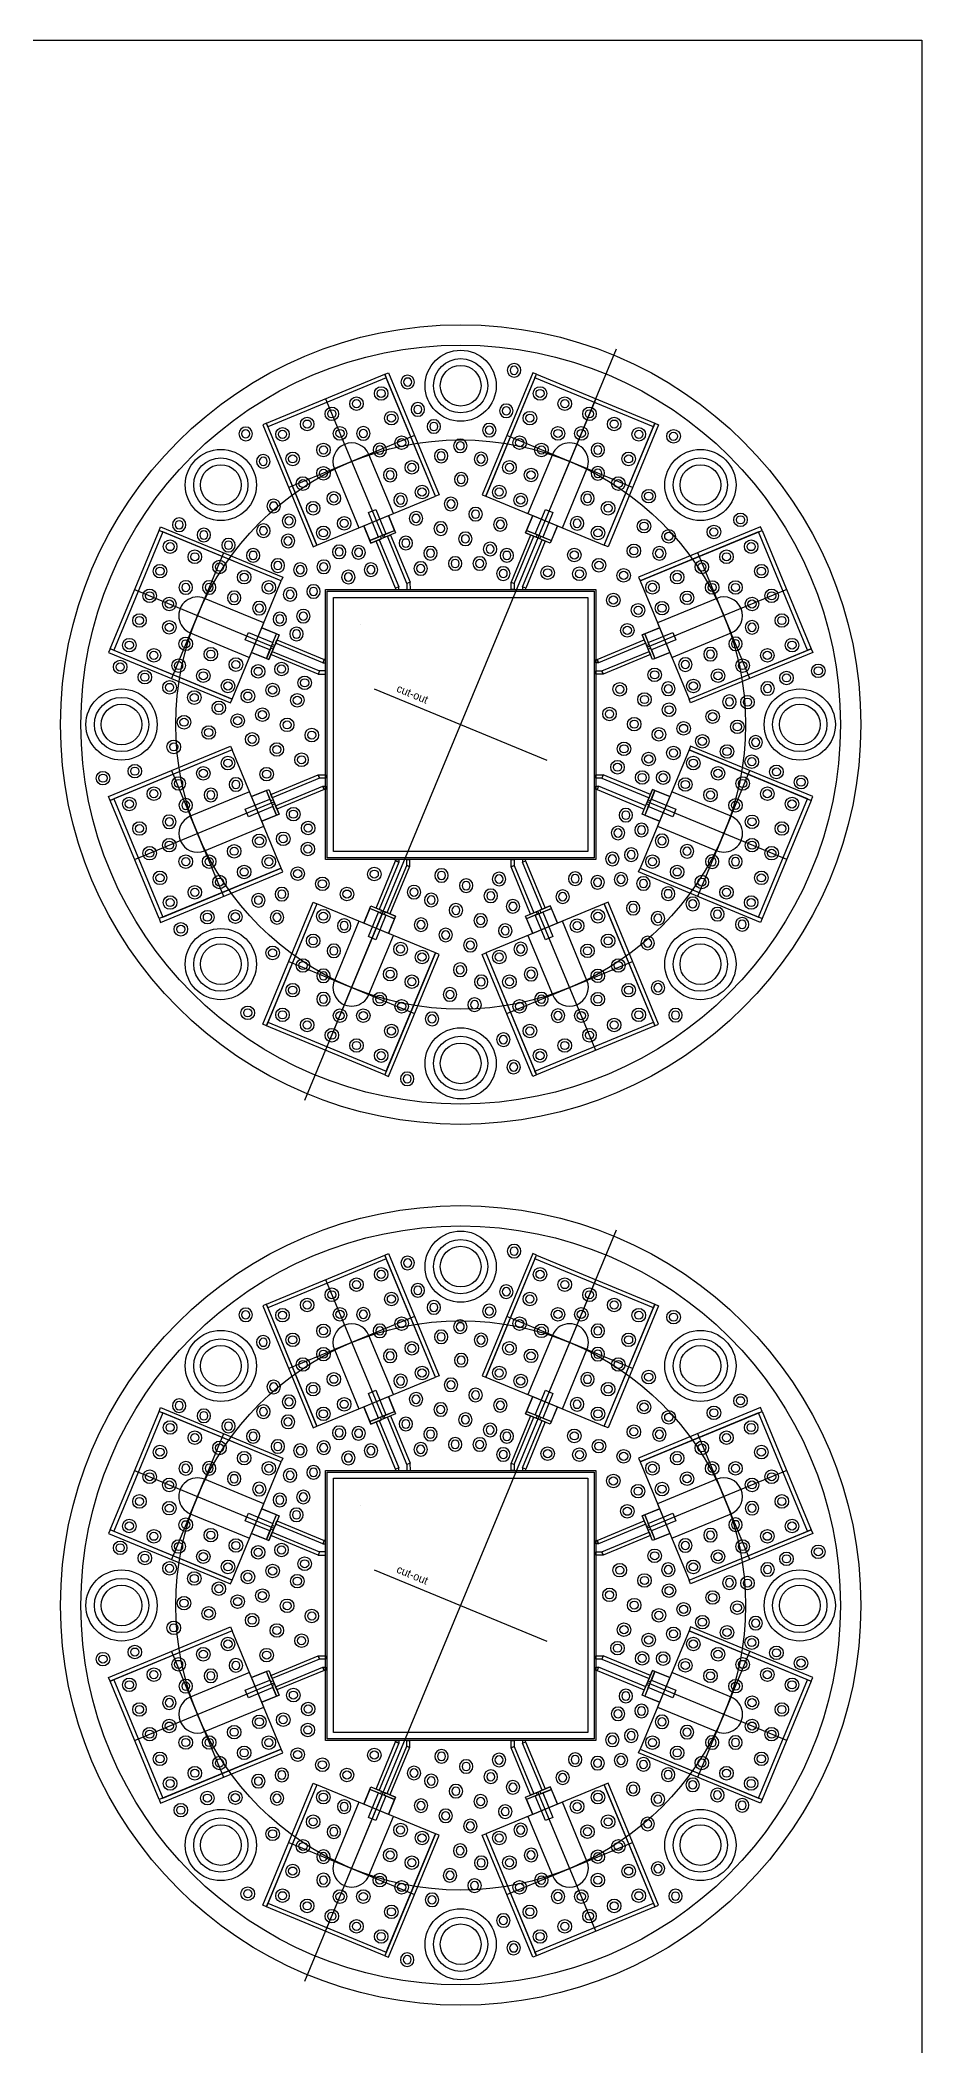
# Model space of a CAD drawing. Header units: inches. Extents: x -5.7 to 21.7, y 0 to 16.
# Drawn here: x 14.965 to 16.265, y 13.038 to 15.998 of the extents above; entities that cross this region are included whole.
import ezdxf

# ---------------------------------------------------------------- set-up
doc = ezdxf.new("R2010")
doc.units = ezdxf.units.IN
doc.header["$MEASUREMENT"] = 0
doc.layers.get('0').update_dxf_attribs({"linetype": 'CONTINUOUS'})
for name, color, linetype in [('BACKMETALIZENEGATIVE', 7, 'CONTINUOUS'), ('COMMENTS', 11, 'CONTINUOUS'), ('frame', 7, 'CONTINUOUS'), ('FRONTMETALLIZE', 90, 'CONTINUOUS'), ('HOLES', 1, 'CONTINUOUS'), ('RECESSES', 212, 'CONTINUOUS'), ('VIA', 4, 'CONTINUOUS')]:
    doc.layers.add(name, color=color, linetype=linetype)

# ---------------------------------------------------------------- blocks, each defined once
blk = doc.blocks.new('VIA012')
at = {"layer": 'COMMENTS'}
blk.add_circle((0, 0), 0.01, dxfattribs=at)
at = {"layer": 'VIA'}
blk.add_circle((0, 0), 0.006, dxfattribs=at)
blk = doc.blocks.new('octobox 1 chip')
at = {"layer": 'BACKMETALIZENEGATIVE'}
for centre in [(-0.1424, 0.1145), (-0.496, -0.032), (0.2111, -0.032), (-0.6424, -0.3855), (0.3576, -0.3855), (-0.496, -0.7391), (0.2111, -0.7391), (-0.1424, -0.8855)]:
    blk.add_circle(centre, 0.04, dxfattribs=at)
at = {"layer": 'COMMENTS'}
for p, q in [((-0.3416, 0.0953), (-0.2564, -0.1102)), ((0.0567, 0.0953), (-0.0284, -0.1102)), ((-0.2104, 0.0409), (-0.3959, -0.0359)), ((0.1111, -0.0359), (-0.0744, 0.0409)), ((-0.492, -0.132), (-0.5689, -0.3175)), ((0.284, -0.3175), (0.2072, -0.132)), ((-0.6232, -0.1864), (-0.4177, -0.2715)), ((0.3384, -0.1864), (0.1329, -0.2715)), ((-0.2697, -0.3328), (-0.0151, -0.4382)), ((-0.5689, -0.4535), (-0.492, -0.639)), ((0.2072, -0.639), (0.284, -0.4535)), ((-0.6232, -0.5847), (-0.4177, -0.4995)), ((0.3384, -0.5847), (0.1329, -0.4995)), ((-0.3416, -0.8663), (-0.2564, -0.6608)), ((0.0567, -0.8663), (-0.0284, -0.6608)), ((-0.3959, -0.7351), (-0.2104, -0.812)), ((-0.0744, -0.812), (0.1111, -0.7351))]:
    blk.add_line(p, q, dxfattribs=at)
blk.add_lwpolyline([(-0.372, -0.9398), (0.0872, 0.1688)], dxfattribs=at)
for points in [[(-0.3543, -0.1209), (-0.1797, -0.0486), (-0.252, 0.126), (-0.4266, 0.0537)], [(-0.1051, -0.0486), (0.0694, -0.1209), (0.1418, 0.0537), (-0.0328, 0.126)], [(-0.2924, -0.0953), (-0.2415, -0.0742), (-0.2777, 0.0131), (-0.3286, -0.008)], [(-0.0433, -0.0742), (0.0076, -0.0953), (0.0438, -0.008), (-0.0072, 0.0131)], [(-0.2746, -0.1178), (-0.2852, -0.0923), (-0.2488, -0.0772), (-0.2383, -0.1027)], [(-0.2634, -0.1089), (-0.2785, -0.0725), (-0.2676, -0.068), (-0.2525, -0.1043)], [(-0.0466, -0.1027), (-0.036, -0.0772), (0.0003, -0.0923), (-0.0102, -0.1178)], [(-0.0323, -0.1043), (-0.0173, -0.068), (-0.0064, -0.0725), (-0.0214, -0.1089)], [(-0.4793, -0.3482), (-0.407, -0.1736), (-0.5816, -0.1013), (-0.6539, -0.2759)], [(0.1222, -0.1736), (0.1945, -0.3482), (0.3691, -0.2759), (0.2967, -0.1013)], [(-0.4537, -0.2864), (-0.4326, -0.2355), (-0.5199, -0.1993), (-0.541, -0.2502)], [(-0.33, -0.1979), (0.0452, -0.1979), (0.0452, -0.5731), (-0.33, -0.5731), (-0.33, -0.1979)], [(0.1478, -0.2355), (0.1689, -0.2864), (0.2562, -0.2502), (0.2351, -0.1993)], [(-0.4236, -0.2754), (-0.46, -0.2604), (-0.4554, -0.2495), (-0.4191, -0.2645)], [(-0.4252, -0.2897), (-0.4507, -0.2791), (-0.4356, -0.2428), (-0.4102, -0.2533)], [(0.1253, -0.2533), (0.1508, -0.2428), (0.1658, -0.2791), (0.1404, -0.2897)], [(0.1342, -0.2645), (0.1706, -0.2495), (0.1751, -0.2604), (0.1388, -0.2754)], [(-0.407, -0.5974), (-0.4793, -0.4228), (-0.6539, -0.4951), (-0.5816, -0.6697)], [(0.1945, -0.4228), (0.1222, -0.5974), (0.2967, -0.6697), (0.3691, -0.4951)], [(-0.4326, -0.5355), (-0.4537, -0.4846), (-0.541, -0.5208), (-0.5199, -0.5717)], [(-0.4191, -0.5065), (-0.4554, -0.5216), (-0.46, -0.5106), (-0.4236, -0.4956)], [(-0.4102, -0.5177), (-0.4356, -0.5283), (-0.4507, -0.4919), (-0.4252, -0.4813)], [(0.1404, -0.4813), (0.1658, -0.4919), (0.1508, -0.5283), (0.1253, -0.5177)], [(0.1388, -0.4956), (0.1751, -0.5106), (0.1706, -0.5216), (0.1342, -0.5065)], [(0.1689, -0.4846), (0.1478, -0.5355), (0.2351, -0.5717), (0.2562, -0.5208)], [(-0.1797, -0.7224), (-0.3543, -0.6501), (-0.4266, -0.8247), (-0.252, -0.897)], [(0.0694, -0.6501), (-0.1051, -0.7224), (-0.0328, -0.897), (0.1418, -0.8247)], [(-0.2415, -0.6968), (-0.2924, -0.6757), (-0.3286, -0.763), (-0.2777, -0.7841)], [(-0.2383, -0.6683), (-0.2488, -0.6938), (-0.2852, -0.6787), (-0.2746, -0.6532)], [(-0.2525, -0.6667), (-0.2676, -0.7031), (-0.2785, -0.6985), (-0.2634, -0.6622)], [(-0.0102, -0.6532), (0.0003, -0.6787), (-0.036, -0.6938), (-0.0466, -0.6683)], [(0.0076, -0.6757), (-0.0433, -0.6968), (-0.0072, -0.7841), (0.0438, -0.763)], [(-0.0214, -0.6622), (-0.0064, -0.6985), (-0.0173, -0.7031), (-0.0323, -0.6667)]]:
    blk.add_lwpolyline(points, close=True, dxfattribs=at)
for centre, radius in [((-0.1424, 0.1145), 0.0525), ((-0.1424, -0.3855), 0.42), ((-0.496, -0.032), 0.0525), ((0.2111, -0.032), 0.0525), ((-0.6424, -0.3855), 0.0525), ((0.3576, -0.3855), 0.0525), ((-0.496, -0.7391), 0.0525), ((0.2111, -0.7391), 0.0525), ((-0.1424, -0.8855), 0.0525)]:
    blk.add_circle(centre, radius, dxfattribs=at)
at = {"layer": 'frame'}
blk.add_circle((-0.1424, -0.3855), 0.56, dxfattribs=at)
at = {"layer": 'FRONTMETALLIZE'}
blk.add_line((-0.2894, -0.2385), (-0.2894, -0.2385), dxfattribs=at)
for points in [[(-0.2543, 0.1314), (-0.252, 0.126), (-0.4266, 0.0537), (-0.4289, 0.0591)], [(-0.2488, 0.1337), (-0.1742, -0.0464), (-0.1797, -0.0486), (-0.2543, 0.1314)], [(-0.036, 0.1337), (-0.1106, -0.0464), (-0.1051, -0.0486), (-0.0306, 0.1314)], [(0.144, 0.0591), (0.1418, 0.0537), (-0.0328, 0.126), (-0.0306, 0.1314)], [(-0.4343, 0.0569), (-0.3597, -0.1232), (-0.3543, -0.1209), (-0.4289, 0.0591)], [(0.1495, 0.0569), (0.0749, -0.1232), (0.0694, -0.1209), (0.144, 0.0591)], [(-0.587, -0.0991), (-0.5816, -0.1013), (-0.6539, -0.2759), (-0.6594, -0.2737)], [(-0.5848, -0.0936), (-0.4047, -0.1682), (-0.407, -0.1736), (-0.587, -0.0991)], [(-0.2761, -0.1141), (-0.2746, -0.1178), (-0.2592, -0.1114), (-0.2607, -0.1077)], [(-0.2336, -0.1825), (-0.2383, -0.1844), (-0.2672, -0.1147), (-0.2624, -0.1127)], [(-0.2398, -0.0991), (-0.2383, -0.1027), (-0.2537, -0.1091), (-0.2552, -0.1055)], [(-0.2168, -0.1755), (-0.2216, -0.1775), (-0.2504, -0.1077), (-0.2457, -0.1058)], [(-0.068, -0.1755), (-0.0633, -0.1775), (-0.0344, -0.1077), (-0.0392, -0.1058)], [(-0.0224, -0.1127), (-0.0176, -0.1147), (-0.0465, -0.1844), (-0.0513, -0.1824)], [(-0.0451, -0.0991), (-0.0466, -0.1027), (-0.0311, -0.1091), (-0.0296, -0.1055)], [(-0.0087, -0.1141), (-0.0102, -0.1178), (-0.0257, -0.1114), (-0.0242, -0.1077)], [(0.2999, -0.0936), (0.1199, -0.1682), (0.1222, -0.1736), (0.3022, -0.0991)], [(0.3745, -0.2737), (0.3691, -0.2759), (0.2967, -0.1013), (0.3022, -0.0991)], [(-0.2216, -0.1862), (-0.2166, -0.1862), (-0.2168, -0.1755), (-0.2216, -0.1775)], [(-0.0633, -0.1862), (-0.0681, -0.1862), (-0.068, -0.1755), (-0.0633, -0.1775)], [(-0.3418, -0.1862), (0.0569, -0.1862), (0.0569, -0.5849), (-0.3418, -0.5849)], [(-0.2383, -0.1862), (-0.2336, -0.1862), (-0.2336, -0.1825), (-0.2383, -0.1844)], [(-0.0513, -0.1862), (-0.0466, -0.1862), (-0.0465, -0.1844), (-0.0513, -0.1824)], [(-0.4138, -0.2518), (-0.4102, -0.2533), (-0.4166, -0.2688), (-0.4202, -0.2673)], [(-0.3455, -0.2944), (-0.4152, -0.2655), (-0.4132, -0.2607), (-0.3435, -0.2896)], [(0.0606, -0.2944), (0.0587, -0.2896), (0.1284, -0.2607), (0.1304, -0.2655)], [(0.129, -0.2518), (0.1253, -0.2533), (0.1317, -0.2688), (0.1354, -0.2673)], [(-0.6616, -0.2791), (-0.4816, -0.3537), (-0.4793, -0.3482), (-0.6594, -0.2737)], [(-0.4289, -0.2882), (-0.4252, -0.2897), (-0.4188, -0.2742), (-0.4225, -0.2727)], [(-0.4202, -0.2775), (-0.3504, -0.3064), (-0.3524, -0.3111), (-0.4221, -0.2822)], [(-0.3418, -0.2944), (-0.3418, -0.2896), (-0.3435, -0.2896), (-0.3455, -0.2944)], [(0.0569, -0.2944), (0.0569, -0.2896), (0.0587, -0.2896), (0.0606, -0.2944)], [(0.1353, -0.2775), (0.1373, -0.2823), (0.0676, -0.3111), (0.0656, -0.3064)], [(0.144, -0.2882), (0.1404, -0.2897), (0.134, -0.2742), (0.1376, -0.2727)], [(0.3768, -0.2791), (0.1967, -0.3537), (0.1945, -0.3482), (0.3745, -0.2737)], [(-0.3418, -0.3112), (-0.3418, -0.3064), (-0.3504, -0.3064), (-0.3524, -0.3111)], [(0.0569, -0.3111), (0.0569, -0.3064), (0.0656, -0.3064), (0.0676, -0.3111)], [(-0.6616, -0.4919), (-0.4816, -0.4173), (-0.4793, -0.4228), (-0.6594, -0.4974)], [(0.3768, -0.4919), (0.1967, -0.4173), (0.1945, -0.4228), (0.3745, -0.4974)], [(-0.3524, -0.4599), (-0.3504, -0.4646), (-0.4202, -0.4935), (-0.4221, -0.4888)], [(-0.3418, -0.4599), (-0.3418, -0.4646), (-0.3504, -0.4646), (-0.3524, -0.4599)], [(0.0569, -0.4598), (0.0676, -0.4599), (0.0656, -0.4646), (0.0569, -0.4646)], [(0.1373, -0.4887), (0.0676, -0.4599), (0.0656, -0.4646), (0.1353, -0.4935)], [(-0.6594, -0.4974), (-0.6539, -0.4951), (-0.5816, -0.6697), (-0.587, -0.6719)], [(-0.4289, -0.4828), (-0.4252, -0.4813), (-0.4188, -0.4968), (-0.4225, -0.4983)], [(-0.4138, -0.5192), (-0.4102, -0.5177), (-0.4166, -0.5023), (-0.4202, -0.5038)], [(-0.3455, -0.4766), (-0.3435, -0.4814), (-0.4133, -0.5102), (-0.4152, -0.5055)], [(-0.3455, -0.4766), (-0.3418, -0.4766), (-0.3418, -0.4814), (-0.3435, -0.4814)], [(0.0569, -0.4766), (0.0606, -0.4766), (0.0587, -0.4814), (0.0569, -0.4814)], [(0.0587, -0.4814), (0.1284, -0.5102), (0.1304, -0.5055), (0.0606, -0.4766)], [(0.129, -0.5192), (0.1253, -0.5177), (0.1317, -0.5023), (0.1354, -0.5038)], [(0.144, -0.4828), (0.1404, -0.4813), (0.134, -0.4968), (0.1376, -0.4983)], [(0.3022, -0.6719), (0.2967, -0.6697), (0.3691, -0.4951), (0.3745, -0.4974)], [(-0.2383, -0.5866), (-0.2336, -0.5886), (-0.2625, -0.6583), (-0.2672, -0.6564), (-0.2383, -0.5866)], [(-0.2383, -0.5849), (-0.2336, -0.5849), (-0.2336, -0.5886), (-0.2383, -0.5866)], [(-0.2178, -0.5951), (-0.222, -0.5934), (-0.222, -0.5849), (-0.2178, -0.5849)], [(-0.068, -0.5955), (-0.068, -0.5849), (-0.0633, -0.5849), (-0.0633, -0.5935)], [(-0.0513, -0.5849), (-0.0513, -0.5886), (-0.0466, -0.5866), (-0.0465, -0.5849)], [(-0.0177, -0.6563), (-0.0224, -0.6583), (-0.0513, -0.5886), (-0.0466, -0.5866)], [(-0.5848, -0.6774), (-0.4047, -0.6028), (-0.407, -0.5974), (-0.587, -0.6719)], [(-0.222, -0.5934), (-0.2178, -0.5951), (-0.2466, -0.6649), (-0.2509, -0.6631), (-0.222, -0.5934)], [(-0.0344, -0.6633), (-0.0392, -0.6652), (-0.068, -0.5955), (-0.0633, -0.5935)], [(0.2999, -0.6774), (0.1199, -0.6028), (0.1222, -0.5974), (0.3022, -0.6719)], [(-0.4343, -0.8279), (-0.3597, -0.6478), (-0.3543, -0.6501), (-0.4289, -0.8301)], [(0.1495, -0.8279), (0.0749, -0.6478), (0.0694, -0.6501), (0.144, -0.8301)], [(-0.2761, -0.6569), (-0.2746, -0.6532), (-0.2592, -0.6596), (-0.2607, -0.6633)], [(-0.2398, -0.672), (-0.2383, -0.6683), (-0.2537, -0.6619), (-0.2552, -0.6655)], [(-0.0451, -0.672), (-0.0466, -0.6683), (-0.0311, -0.6619), (-0.0296, -0.6655)], [(-0.0087, -0.6569), (-0.0102, -0.6532), (-0.0257, -0.6596), (-0.0242, -0.6633)], [(-0.2488, -0.9047), (-0.1742, -0.7247), (-0.1797, -0.7224), (-0.2543, -0.9024)], [(-0.036, -0.9047), (-0.1106, -0.7247), (-0.1051, -0.7224), (-0.0306, -0.9024)], [(-0.4289, -0.8301), (-0.4266, -0.8247), (-0.252, -0.897), (-0.2543, -0.9024)], [(-0.0306, -0.9024), (-0.0328, -0.897), (0.1418, -0.8247), (0.144, -0.8301)]]:
    blk.add_lwpolyline(points, close=True, dxfattribs=at)
for points in [[(-0.2525, -0.1043), (-0.2398, -0.0991), (-0.2488, -0.0772), (-0.2415, -0.0742), (-0.2777, 0.0131, 1), (-0.3286, -0.008), (-0.2924, -0.0953), (-0.2852, -0.0923), (-0.2761, -0.1141), (-0.2634, -0.1089), (-0.2785, -0.0725), (-0.2676, -0.068), (-0.2525, -0.1043)], [(-0.0214, -0.1089), (-0.0087, -0.1141), (0.0003, -0.0923), (0.0076, -0.0953), (0.0438, -0.008, 1), (-0.0072, 0.0131), (-0.0433, -0.0742), (-0.036, -0.0772), (-0.0451, -0.0991), (-0.0323, -0.1043), (-0.0173, -0.068), (-0.0064, -0.0725), (-0.0214, -0.1089)], [(-0.4191, -0.2645), (-0.4138, -0.2518), (-0.4356, -0.2428), (-0.4326, -0.2355), (-0.5199, -0.1993, 1), (-0.541, -0.2502), (-0.4537, -0.2864), (-0.4507, -0.2791), (-0.4289, -0.2882), (-0.4236, -0.2754), (-0.46, -0.2604), (-0.4554, -0.2495), (-0.4191, -0.2645)], [(0.1388, -0.2754), (0.144, -0.2882), (0.1658, -0.2791), (0.1689, -0.2864), (0.2562, -0.2502, 1), (0.2351, -0.1993), (0.1478, -0.2355), (0.1508, -0.2428), (0.129, -0.2518), (0.1342, -0.2645), (0.1706, -0.2495), (0.1751, -0.2604), (0.1388, -0.2754)], [(-0.4236, -0.4956), (-0.4289, -0.4828), (-0.4507, -0.4919), (-0.4537, -0.4846), (-0.541, -0.5208, 1), (-0.5199, -0.5717), (-0.4326, -0.5355), (-0.4356, -0.5283), (-0.4138, -0.5192), (-0.4191, -0.5065), (-0.4554, -0.5216), (-0.46, -0.5106), (-0.4236, -0.4956)], [(0.1342, -0.5065), (0.129, -0.5192), (0.1508, -0.5283), (0.1478, -0.5355), (0.2351, -0.5717, 1), (0.2562, -0.5208), (0.1689, -0.4846), (0.1658, -0.4919), (0.144, -0.4828), (0.1388, -0.4956), (0.1751, -0.5106), (0.1706, -0.5216), (0.1342, -0.5065)], [(-0.2634, -0.6622), (-0.2761, -0.6569), (-0.2852, -0.6787), (-0.2924, -0.6757), (-0.3286, -0.763, 1), (-0.2777, -0.7841), (-0.2415, -0.6968), (-0.2488, -0.6938), (-0.2398, -0.672), (-0.2525, -0.6667), (-0.2676, -0.7031), (-0.2785, -0.6985), (-0.2634, -0.6622)], [(-0.0323, -0.6667), (-0.0451, -0.672), (-0.036, -0.6938), (-0.0433, -0.6968), (-0.0072, -0.7841, 1), (0.0438, -0.763), (0.0076, -0.6757), (0.0003, -0.6787), (-0.0087, -0.6569), (-0.0214, -0.6622), (-0.0064, -0.6985), (-0.0173, -0.7031), (-0.0323, -0.6667)]]:
    blk.add_lwpolyline(points, format="xyb", close=True, dxfattribs=at)
for centre in [(-0.1424, 0.1145), (-0.496, -0.032), (0.2111, -0.032), (-0.6424, -0.3855), (0.3576, -0.3855), (-0.496, -0.7391), (0.2111, -0.7391), (-0.1424, -0.8855)]:
    blk.add_circle(centre, 0.04, dxfattribs=at)
at = {"layer": 'HOLES'}
for centre, radius in [((-0.1424, -0.3855), 0.59), ((-0.1424, 0.1145), 0.03), ((-0.496, -0.032), 0.03), ((0.2111, -0.032), 0.03), ((-0.6424, -0.3855), 0.03), ((0.3576, -0.3855), 0.03), ((-0.496, -0.7391), 0.03), ((0.2111, -0.7391), 0.03), ((-0.1424, -0.8855), 0.03)]:
    blk.add_circle(centre, radius, dxfattribs=at)
at = {"layer": 'RECESSES'}
blk.add_lwpolyline([(-0.3393, -0.1887), (0.0544, -0.1887), (0.0544, -0.5824), (-0.3393, -0.5824)], close=True, dxfattribs=at)
at = {"layer": 'VIA', "xscale": -1}
for p, rotation in [((-0.0636, 0.1373), 67.5), ((-0.2206, 0.1199), 67.5), ((-0.2055, 0.0795), 67.5), ((-0.0751, 0.0775), 67.5), ((-0.182, 0.0543), 67.5), ((-0.1002, 0.0489), 67.5), ((-0.4593, 0.0434), 67.5), ((-0.2859, 0.0441), 67.5), ((-0.2616, 0.0197), 22.49999999999984), ((-0.143, 0.0258), 67.5), ((0.0599, 0.0197), 22.49999999999984), ((-0.4335, 0.0029), 67.5), ((-0.1711, 0.0109), 67.5), ((-0.1124, 0.0063), 67.5), ((-0.2463, -0.0172), 22.49999999999984), ((-0.1417, -0.0236), 67.5), ((0.0599, -0.0147), 337.5000000000001), ((-0.4182, -0.0631), 67.5), ((-0.231, -0.0542), 22.49999999999984), ((-0.1567, -0.06), 67.5), ((0.0446, -0.0517), 337.5000000000001), ((-0.5574, -0.0907), 67.5), ((-0.4332, -0.0995), 67.5), ((-0.3956, -0.085), 67.5), ((-0.2082, -0.0813), 67.5), ((-0.1718, -0.0963), 67.5), ((-0.1204, -0.075), 67.5), ((-0.084, -0.0901), 67.5), ((0.0293, -0.0886), 337.5000000000001), ((-0.5211, -0.1057), 67.5), ((-0.4847, -0.1208), 67.5), ((-0.3969, -0.1146), 67.5), ((-0.3215, -0.1307), 67.5), ((-0.2929, -0.1314), 67.5), ((-0.2232, -0.1177), 67.5), ((-0.1354, -0.1114), 67.5), ((-0.099, -0.1265), 67.5), ((-0.4483, -0.1359), 67.5), ((-0.4119, -0.1509), 67.5), ((-0.3789, -0.157), 67.5), ((-0.3443, -0.1527), 67.5), ((-0.2747, -0.157), 67.5), ((-0.2013, -0.1552), 67.5), ((-0.1869, -0.1327), 67.5), ((-0.1505, -0.1478), 67.5), ((-0.1143, -0.1479), 67.5), ((-0.0743, -0.1359), 67.5), ((0.1506, -0.1329), 67.5), ((-0.5477, -0.1832), 112.5), ((-0.5132, -0.1832), 67.5), ((-0.3594, -0.1891), 67.5), ((-0.3079, -0.1678), 67.5), ((-0.0796, -0.1627), 67.5), ((-0.4763, -0.1985), 67.5), ((-0.4393, -0.2138), 67.5), ((-0.3939, -0.1934), 67.5), ((-0.409, -0.2298), 67.5), ((-0.3744, -0.2255), 67.5), ((0.2872, -0.242), 337.5000000000001), ((-0.3845, -0.2518), 67.5), ((0.2628, -0.2664), 292.4999999999998), ((0.1889, -0.297), 292.4999999999998), ((0.2259, -0.2817), 292.4999999999998), ((0.1637, -0.3327), 67.5), ((0.3101, -0.3324), 67.5), ((0.2539, -0.3519), 67.5), ((0.2926, -0.4117), 67.5), ((-0.4738, -0.474), 112.4999999999998), ((-0.5477, -0.5047), 112.4999999999998), ((-0.5107, -0.4894), 112.4999999999998), ((-0.572, -0.529), 157.5), ((0.0896, -0.5455), 247.500000000446), ((0.1011, -0.5192), 247.500000000446), ((0.1242, -0.5412), 247.500000000446), ((0.1545, -0.5572), 247.5), ((0.1914, -0.5725), 247.5), ((0.0813, -0.5839), 247.500000000446), ((0.1091, -0.5776), 247.500000000446), ((0.2284, -0.5878), 247.5), ((0.2628, -0.5878), 292.5000000000001), ((-0.2112, -0.6328), 247.500000000446), ((-0.1707, -0.6082), 247.500000000446), ((-0.1343, -0.6232), 247.500000000446), ((-0.0858, -0.6135), 247.500000000446), ((0.0264, -0.613), 247.500000000446), ((0.0595, -0.6183), 247.500000000446), ((0.094, -0.614), 247.500000000446), ((0.1271, -0.6201), 247.500000000446), ((-0.4406, -0.6448), 67.5), ((-0.4061, -0.6358), 67.5), ((-0.1858, -0.6445), 247.500000000446), ((-0.1494, -0.6596), 247.500000000446), ((-0.098, -0.6383), 247.500000000446), ((-0.0653, -0.6539), 247.500000000446), ((0.008, -0.6396), 247.500000000446), ((0.112, -0.6565), 247.500000000446), ((0.1635, -0.6352), 247.500000000446), ((0.1998, -0.6502), 247.500000000446), ((-0.4132, -0.6701), 67.5), ((-0.3141, -0.6824), 157.5), ((-0.2009, -0.6809), 247.500000000446), ((-0.113, -0.6747), 247.500000000446), ((-0.0767, -0.6897), 247.500000000446), ((0.1484, -0.6715), 247.500000000446), ((0.2362, -0.6653), 247.500000000446), ((0.2726, -0.6804), 247.500000000446), ((-0.3294, -0.7194), 157.5), ((-0.1645, -0.696), 247.500000000446), ((-0.1281, -0.711), 247.500000000446), ((-0.0539, -0.7168), 202.5000000000001), ((0.1333, -0.7079), 247.500000000446), ((-0.1432, -0.7474), 247.500000000446), ((-0.3447, -0.7563), 157.5), ((-0.1121, -0.7653), 67.5), ((-0.0386, -0.7538), 202.5000000000001), ((0.1486, -0.7739), 247.500000000446), ((-0.3447, -0.7908), 202.5000000000001), ((-0.1582, -0.7838), 247.500000000446), ((-0.1219, -0.7989), 247.500000000446), ((-0.0233, -0.7908), 202.5000000000001), ((-0.1846, -0.8199), 247.500000000446), ((0.0011, -0.8151), 247.5), ((0.1744, -0.8144), 247.500000000446), ((-0.0794, -0.8505), 247.500000000446), ((-0.0643, -0.8909), 247.500000000446), ((-0.2212, -0.9083), 247.500000000446)]:
    blk.add_blockref('VIA012', p, dxfattribs=dict(at, rotation=rotation))
at = {"layer": 'VIA'}
for p, rotation in [((-0.296, 0.088), 22.50000000000003), ((-0.2596, 0.1031), 22.50000000000003), ((-0.0253, 0.1031), 337.5000000000001), ((0.0111, 0.088), 337.5000000000001), ((-0.3687, 0.0579), 22.50000000000003), ((-0.3323, 0.073), 22.50000000000003), ((-0.2445, 0.0667), 22.50000000000003), ((-0.0403, 0.0667), 337.5000000000001), ((0.0475, 0.073), 337.5000000000001), ((0.0839, 0.0579), 337.5000000000001), ((-0.4051, 0.0428), 22.50000000000003), ((-0.3447, 0.0197), 337.5000000000001), ((-0.3204, 0.0441), 292.4999999999998), ((-0.2294, 0.0304), 22.50000000000003), ((-0.0554, 0.0304), 337.5000000000001), ((-0.0233, 0.0197), 337.5000000000001), ((0.0011, 0.0441), 292.4999999999998), ((0.0355, 0.0441), 247.4999999999999), ((0.1202, 0.0428), 337.5000000000001), ((0.1715, 0.0399), 247.4999999994527), ((-0.39, 0.0065), 22.50000000000003), ((-0.2144, -0.006), 22.50000000000003), ((-0.0705, -0.006), 337.5000000000001), ((0.1052, 0.0065), 337.5000000000001), ((-0.3749, -0.0299), 22.50000000000003), ((-0.3447, -0.0147), 22.50000000000003), ((-0.1993, -0.0424), 22.50000000000003), ((-0.0855, -0.0424), 337.5000000000001), ((-0.0386, -0.0172), 337.5000000000001), ((0.0901, -0.0299), 337.5000000000001), ((-0.3599, -0.0663), 22.50000000000003), ((-0.3294, -0.0517), 22.50000000000003), ((-0.0539, -0.0542), 337.5000000000001), ((0.075, -0.0663), 337.5000000000001), ((0.1349, -0.0485), 247.4999999994527), ((-0.3141, -0.0886), 22.50000000000003), ((0.128, -0.0927), 247.4999999994527), ((0.231, -0.1013), 247.4999999994527), ((0.2702, -0.0834), 247.4999999994527), ((-0.5708, -0.1229), 67.49999999999996), ((-0.3448, -0.1027), 22.50000000000003), ((0.06, -0.1027), 337.5000000000001), ((0.113, -0.1291), 247.4999999994527), ((0.1644, -0.1078), 247.4999999994527), ((0.2859, -0.1229), 292.4999999999998), ((-0.5858, -0.1592), 67.49999999999996), ((-0.5344, -0.1379), 67.49999999999996), ((-0.498, -0.153), 67.49999999999996), ((0.0251, -0.1353), 247.4999999994527), ((0.0615, -0.1504), 247.4999999994527), ((0.2132, -0.153), 292.4999999999998), ((0.2496, -0.1379), 292.4999999999998), ((0.301, -0.1592), 292.4999999999998), ((-0.4616, -0.1681), 67.49999999999996), ((-0.4253, -0.1831), 67.49999999999996), ((-0.0142, -0.1615), 247.4999999994527), ((0.0327, -0.163), 247.4999999994527), ((0.0979, -0.1654), 247.4999999994527), ((0.1404, -0.1831), 292.4999999999998), ((0.1768, -0.1681), 292.4999999999998), ((0.2284, -0.1832), 292.4999999999998), ((0.2628, -0.1832), 247.4999999999999), ((-0.6009, -0.1956), 67.49999999999996), ((-0.572, -0.2076), 337.5000000000001), ((0.0828, -0.2018), 247.4999999994527), ((0.1192, -0.2169), 247.4999999994527), ((0.1545, -0.2138), 292.4999999999998), ((0.1914, -0.1985), 292.4999999999998), ((0.2872, -0.2076), 202.4999999999999), ((0.3161, -0.1956), 292.4999999999998), ((-0.616, -0.232), 67.49999999999996), ((-0.572, -0.242), 22.49999999999983), ((0.1033, -0.2465), 247.4999999994527), ((0.3311, -0.232), 292.4999999999998), ((-0.631, -0.2683), 67.49999999999996), ((-0.5477, -0.2664), 67.49999999999996), ((0.3462, -0.2683), 292.4999999999998), ((-0.6444, -0.3005), 67.499999999899), ((-0.5947, -0.2834), 67.49999999999996), ((-0.5583, -0.2985), 67.49999999999996), ((-0.5107, -0.2817), 67.49999999999996), ((-0.4738, -0.297), 67.49999999999996), ((-0.441, -0.3071), 67.499999999899), ((-0.4066, -0.3036), 67.499999999899), ((0.2734, -0.2985), 292.4999999999998), ((0.3098, -0.2834), 292.4999999999998), ((0.3849, -0.3063), 247.4999999994527), ((-0.608, -0.3156), 67.499999999899), ((-0.5716, -0.3307), 67.499999999899), ((-0.5219, -0.3135), 67.49999999999996), ((-0.4855, -0.3286), 67.49999999999996), ((-0.4196, -0.3346), 67.499999999899), ((-0.3724, -0.324), 67.499999999899), ((0.0922, -0.3335), 247.4999999994527), ((0.1436, -0.3122), 247.4999999994527), ((0.2007, -0.3286), 292.4999999999998), ((0.2371, -0.3135), 292.4999999999998), ((0.338, -0.3167), 247.4999999994527), ((-0.5352, -0.3457), 67.499999999899), ((-0.4989, -0.3608), 67.499999999899), ((-0.4561, -0.3435), 67.499999999899), ((-0.3833, -0.3497), 67.499999999899), ((0.1286, -0.3486), 247.4999999994527), ((0.1649, -0.3637), 247.4999999994527), ((0.2805, -0.3525), 247.4999999994527), ((-0.5503, -0.3821), 67.499999999899), ((-0.5139, -0.3972), 67.499999999899), ((-0.4712, -0.3798), 67.499999999899), ((-0.4347, -0.371), 67.499999999899), ((-0.3983, -0.386), 67.499999999899), ((0.0771, -0.3699), 247.4999999994527), ((0.1135, -0.385), 247.4999999994527), ((0.1863, -0.3912), 247.4999999994527), ((0.2291, -0.3738), 247.4999999994527), ((0.2655, -0.3889), 247.4999999994527), ((-0.5654, -0.4185), 67.499999999899), ((-0.4498, -0.4073), 67.499999999899), ((-0.4134, -0.4224), 67.499999999899), ((-0.3619, -0.4011), 67.499999999899), ((0.0984, -0.4213), 247.4999999994527), ((0.1499, -0.4), 247.4999999994527), ((0.214, -0.4102), 247.4999999994527), ((0.2504, -0.4253), 247.4999999994527), ((-0.6228, -0.4543), 67.499999999899), ((-0.4855, -0.4424), 112.4999999999997), ((-0.377, -0.4375), 67.499999999899), ((0.0889, -0.4485), 247.4999999994527), ((0.1348, -0.4364), 247.4999999994527), ((0.1713, -0.4275), 247.4999999994527), ((0.2007, -0.4424), 247.4999999999999), ((0.2868, -0.4403), 247.4999999994527), ((0.3232, -0.4554), 247.4999999994527), ((-0.6698, -0.4647), 67.499999999899), ((-0.5583, -0.4725), 112.4999999999997), ((-0.5219, -0.4575), 112.4999999999997), ((-0.4285, -0.4588), 67.499999999899), ((0.1252, -0.4636), 247.4999999994527), ((0.1562, -0.4639), 247.4999999994527), ((0.1889, -0.474), 247.4999999999999), ((0.2371, -0.4575), 247.4999999999999), ((0.2734, -0.4725), 247.4999999999999), ((0.3595, -0.4705), 247.4999999994527), ((-0.631, -0.5027), 112.4999999999997), ((-0.5947, -0.4876), 112.4999999999997), ((0.2259, -0.4894), 247.4999999999999), ((0.2628, -0.5047), 247.4999999999999), ((0.3098, -0.4876), 247.4999999999999), ((0.3462, -0.5027), 247.4999999999999), ((-0.616, -0.539), 112.4999999999997), ((-0.389, -0.5178), 67.499999999899), ((-0.3672, -0.5383), 67.499999999899), ((0.2872, -0.529), 202.4999999999999), ((0.3311, -0.539), 247.4999999999999), ((-0.6009, -0.5754), 112.4999999999997), ((-0.572, -0.5635), 22.50000000000003), ((-0.4763, -0.5725), 112.4999999999997), ((-0.4393, -0.5572), 112.4999999999997), ((-0.404, -0.5541), 67.499999999899), ((-0.3677, -0.5692), 67.499999999899), ((0.2872, -0.5635), 157.4999999999999), ((0.3161, -0.5754), 247.4999999999999), ((-0.5477, -0.5878), 67.49999999999996), ((-0.5132, -0.5878), 112.4999999999997), ((-0.4616, -0.603), 112.4999999999997), ((-0.4253, -0.5879), 112.4999999999997), ((0.1404, -0.5879), 247.4999999999999), ((0.1768, -0.603), 247.4999999999999), ((-0.5858, -0.6118), 112.4999999999997), ((-0.5344, -0.6331), 112.4999999999997), ((-0.498, -0.618), 112.4999999999997), ((-0.3827, -0.6056), 67.499999999899), ((-0.3463, -0.6206), 67.499999999899), ((-0.2698, -0.6062), 67.499999999899), ((0.2132, -0.618), 247.4999999999999), ((0.2496, -0.6331), 247.4999999999999), ((0.301, -0.6118), 247.4999999999999), ((-0.5708, -0.6482), 112.4999999999997), ((-0.31, -0.6357), 67.499999999899), ((0.2859, -0.6482), 247.4999999999999), ((-0.555, -0.6876), 67.499999999899), ((-0.5158, -0.6698), 67.499999999899), ((-0.4746, -0.6691), 247.4999999994527), ((-0.3448, -0.6684), 157.4999999999999), ((0.0293, -0.6824), 202.4999999999999), ((0.06, -0.6684), 202.4999999999999), ((-0.4197, -0.7225), 67.499999999899), ((-0.3599, -0.7047), 157.4999999999999), ((-0.231, -0.7168), 157.4999999999999), ((0.0446, -0.7194), 202.4999999999999), ((0.075, -0.7047), 202.4999999999999), ((-0.3749, -0.7411), 157.4999999999999), ((-0.1993, -0.7286), 157.4999999999999), ((-0.0855, -0.7286), 202.4999999999999), ((0.0901, -0.7411), 202.4999999999999), ((-0.39, -0.7775), 157.4999999999999), ((-0.2463, -0.7538), 157.4999999999999), ((-0.2144, -0.765), 157.4999999999999), ((-0.0705, -0.765), 202.4999999999999), ((0.0599, -0.7563), 202.4999999999999), ((0.1052, -0.7775), 202.4999999999999), ((-0.4563, -0.8109), 67.499999999899), ((-0.2616, -0.7908), 157.4999999999999), ((-0.2294, -0.8014), 157.4999999999999), ((-0.0554, -0.8014), 202.4999999999999), ((0.0599, -0.7908), 157.4999999999999), ((-0.4051, -0.8139), 157.4999999999999), ((-0.3687, -0.8289), 157.4999999999999), ((-0.3204, -0.8151), 67.49999999999996), ((-0.2859, -0.8151), 112.4999999999997), ((-0.2445, -0.8377), 157.4999999999999), ((-0.0403, -0.8377), 202.4999999999999), ((0.0355, -0.8151), 112.4999999999997), ((0.0839, -0.8289), 202.4999999999999), ((0.1202, -0.8139), 202.4999999999999), ((-0.3323, -0.844), 157.4999999999999), ((-0.296, -0.8591), 157.4999999999999), ((0.0111, -0.8591), 202.4999999999999), ((0.0475, -0.844), 202.4999999999999), ((-0.2596, -0.8741), 157.4999999999999), ((-0.0253, -0.8741), 202.4999999999999)]:
    blk.add_blockref('VIA012', p, dxfattribs=dict(at, rotation=rotation))
at = {"layer": 'COMMENTS', "insert": (-0.2335, -0.3256), "char_height": 0.01181, "width": 0.067422, "attachment_point": 1, "rotation": 337.5}
blk.add_mtext('cut-out', dxfattribs=at)

msp = doc.modelspace()

# ---------------------------------------------------------------- linework, layer by layer
msp.add_lwpolyline([(-5.7353, 15.9979), (16.2647, 15.9979), (16.2647, -0.0021), (-5.7353, -0.0021)], close=True)

# ---------------------------------------------------------------- block references
for p in [(15.7271, 15.3734), (15.7271, 14.0734)]:
    msp.add_blockref('octobox 1 chip', p)

doc.saveas('drawing.dxf')
